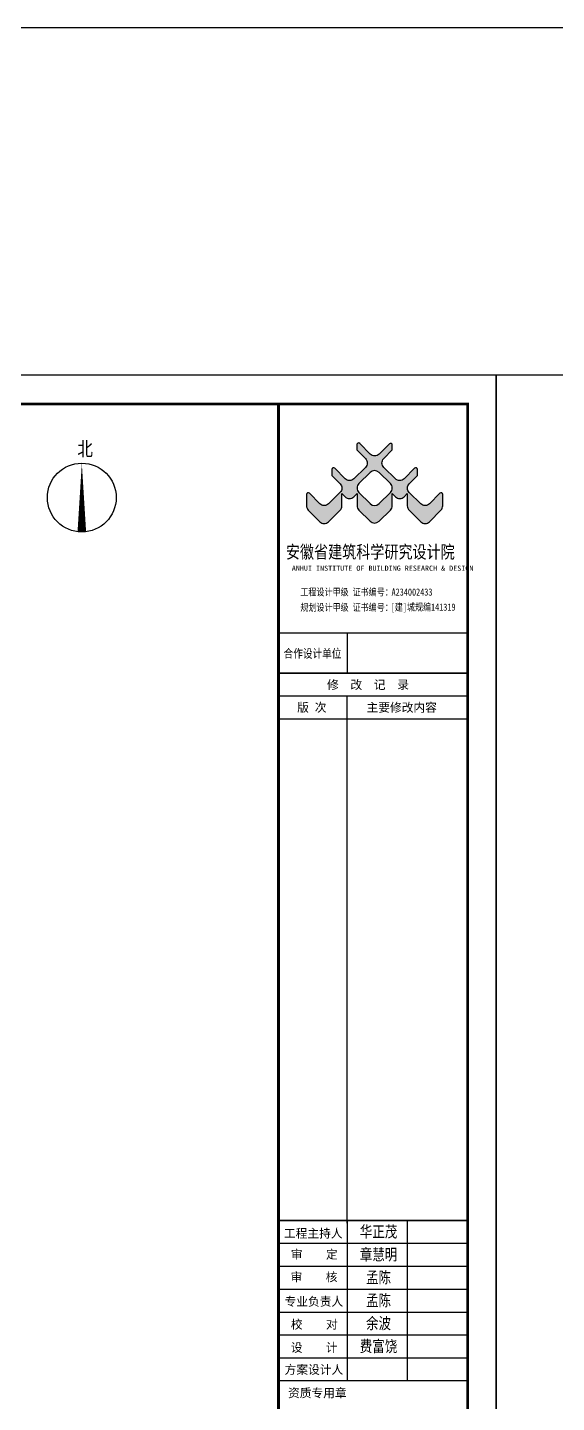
# Model space of a CAD drawing. Header units: millimetres. Extents: x -633009578 to 5705885, y -633235091 to 2571734.
# Drawn here: x 3180573 to 3235960, y 2109883 to 2253885 of the extents above; entities that cross this region are included whole.
import ezdxf
from ezdxf.enums import TextEntityAlignment as Align

# ---------------------------------------------------------------- set-up
doc = ezdxf.new("R2010")
doc.units = ezdxf.units.MM
doc.header["$LTSCALE"] = 1000
doc.header["$MEASUREMENT"] = 0
for name, color, linetype in [('3T_WOOD', 21, 'Continuous'), ('G-PLAN-N(指北针)', 3, 'Continuous'), ('PUB_TEXT', 7, 'Continuous'), ('设备-箱柜', 3, 'Continuous'), ('院图签、封面151013$0$PUB_TITLE', 153, 'Continuous'), ('院图签、封面151013$0$图签文字', 4, 'Continuous')]:
    doc.layers.add(name, color=color, linetype=linetype)
doc.styles.add('_TCH_DIM', font='simhei.ttf', dxfattribs={"width": 0.8, "bigfont": 'hztxt.shx'})
doc.styles.add('院图签、封面151013$0$-宋体', font='simhei.ttf', dxfattribs={"width": 0.8})

# ---------------------------------------------------------------- blocks, each defined once
blk = doc.blocks.new('建筑图框_A1')
at = {"layer": '院图签、封面151013$0$PUB_TITLE', "ltscale": 100}
h = blk.add_hatch(color=256, dxfattribs=at)
h.paths.add_polyline_path([(78824, 55788), (78460, 56157, 0.670794), (78361, 56117), (78361, 55904), (78647, 55614, -0.414214), (78645, 55306), (78246, 54913, -0.414214), (77938, 54915), (77577, 55281, 0.670794), (77478, 55240), (77478, 54846, 0.197036), (77540, 54694), (77938, 54290, 0.414214), (78245, 54288), (78650, 54687, 0.20079), (78715, 54842), (78715, 55268), (78821, 55161, 0.414214), (79128, 55159), (79240, 55268), (79240, 54850, 0.200112), (79304, 54696), (79701, 54303, 0.411512), (80008, 54303), (80405, 54696, 0.200112), (80469, 54850), (80469, 55268), (80581, 55159, 0.414214), (80888, 55161), (80994, 55268), (80994, 54842, 0.20079), (81059, 54687), (81464, 54288, 0.414214), (81771, 54290), (82169, 54694, 0.197036), (82231, 54846), (82231, 55240, 0.670794), (82132, 55281), (81771, 54915, -0.414214), (81463, 54913), (81064, 55306, -0.414214), (81062, 55614), (81348, 55904), (81348, 56117, 0.670794), (81249, 56157), (80885, 55788, -0.414214), (80577, 55786), (80175, 56182, -0.414214), (80172, 56490), (80471, 56793), (80471, 56967, 0.66557), (80372, 57008), (80009, 56650, -0.414214), (79701, 56652), (79337, 57021, 0.670794), (79238, 56981), (79238, 56793), (79537, 56490, -0.414214), (79534, 56182), (79132, 55786, -0.414214)])
h.paths.add_polyline_path([(79305, 55621), (79702, 56012, -0.409989), (80007, 56012), (80404, 55621, -0.417685), (80404, 55312), (80008, 54919, -0.411512), (79701, 54919), (79305, 55312, -0.417685)], flags=16)
at = {"layer": '院图签、封面151013$0$PUB_TITLE'}
for p, q in [((76500, 49000), (83100, 49000)), ((83100, 49000), (76500, 49000)), ((76500, 49000), (83100, 49000)), ((83100, 48200), (76500, 48200)), ((78900, 29801), (78900, 48199)), ((83100, 47400), (76500, 47400)), ((83100, 29900), (76500, 29900)), ((83100, 29900), (76500, 29900)), ((76500, 29900), (83100, 29900)), ((76500, 29900), (83100, 29900)), ((76500, 29900), (83100, 29900)), ((83100, 29900), (76500, 29900)), ((76500, 29900), (83100, 29900)), ((76500, 29900), (83100, 29900)), ((83100, 29900), (76500, 29900)), ((81000, 24301), (81000, 29900)), ((76500, 29100), (83100, 29100)), ((76500, 28300), (83100, 28300)), ((76500, 27500), (83100, 27500)), ((76500, 26700), (83100, 26700)), ((76500, 25900), (83100, 25900)), ((76500, 25100), (83100, 25100))]:
    blk.add_line(p, q, dxfattribs=at)
blk.add_lwpolyline([(0, 0), (84100, 0), (84100, 59400), (0, 59400)], close=True, dxfattribs=at)
at = {"layer": '院图签、封面151013$0$PUB_TITLE', "const_width": 100}
blk.add_lwpolyline([(2500, 1000), (83100, 1000), (83100, 58400), (2500, 58400)], close=True, dxfattribs=at)
at = {"layer": '院图签、封面151013$0$PUB_TITLE'}
for points, const_width in [([(76500, 1000), (76500, 58400)], 100), ([(76500, 50400), (83100, 50400)], 48), ([(78900, 49000), (78900, 50400)], 48), ([(76500, 49000), (83100, 49000)], 48), ([(76500, 29900), (83100, 29900)], 50), ([(76500, 29900), (83100, 29900)], 48), ([(76500, 29900), (83100, 29900)], 48), ([(76500, 29900), (83100, 29900)], 48), ([(76500, 29900), (83100, 29900)], 48), ([(76500, 29900), (83100, 29900)], 48), ([(76500, 29900), (83100, 29900)], 48), ([(76500, 29900), (83100, 29900)], 48), ([(76500, 29900), (83100, 29900)], 48), ([(83100, 29900), (76500, 29900)], 35.3), ([(83100, 29900), (76500, 29900)], 35.3), ([(78900, 24301), (78900, 29900)], 48), ([(76500, 24300), (83100, 24300)], 48)]:
    blk.add_lwpolyline(points, dxfattribs=dict(at, const_width=const_width))
for points in [[(80172, 56490), (80471, 56793), (80471, 56967, 0.66557), (80372, 57008), (80009, 56650, -0.414214), (79701, 56652), (79337, 57021, 0.670794), (79238, 56981), (79238, 56793), (79537, 56490, -0.414214), (79534, 56182), (79132, 55786, -0.414214), (78824, 55788), (78460, 56157, 0.670794), (78361, 56117), (78361, 55904), (78647, 55614, -0.414214), (78645, 55306), (78246, 54913, -0.414214), (77938, 54915), (77577, 55281, 0.670794), (77478, 55240), (77478, 54846, 0.197036), (77540, 54694), (77938, 54290, 0.414214), (78245, 54288), (78650, 54687, 0.20079), (78715, 54842), (78715, 55268), (78821, 55161, 0.414214), (79128, 55159), (79240, 55268), (79240, 54850, 0.200112), (79304, 54696), (79701, 54303, 0.411512), (80008, 54303), (80405, 54696, 0.200112), (80469, 54850), (80469, 55268), (80581, 55159, 0.414214), (80888, 55161), (80994, 55268), (80994, 54842, 0.20079), (81059, 54687), (81464, 54288, 0.414214), (81771, 54290), (82169, 54694, 0.197036), (82231, 54846), (82231, 55240, 0.670794), (82132, 55281), (81771, 54915, -0.414214), (81463, 54913), (81064, 55306, -0.414214), (81062, 55614), (81348, 55904), (81348, 56117, 0.670794), (81249, 56157), (80885, 55788, -0.414214), (80577, 55786), (80175, 56182, -0.414214)], [(80404, 55621), (80007, 56012, 0.409989), (79702, 56012), (79305, 55621, 0.417685), (79305, 55312), (79701, 54919, 0.411512), (80008, 54919), (80404, 55312, 0.417685)]]:
    blk.add_lwpolyline(points, format="xyb", close=True, dxfattribs=at)
at = {"layer": '院图签、封面151013$0$PUB_TITLE', "style": '院图签、封面151013$0$-宋体', "width": 0.8}
for s, height, p in [('安徽省建筑科学研究设计院', 450, (76757, 53010)), ('工程设计甲级 证书编号：', 250, (77264, 51709)), ('A234002433', 250, (80445, 51709)), ('规划设计甲级 证书编号：', 250, (77264, 51174)), ('[建]城规编141319', 250, (80416, 51182)), ('合作设计单位', 300, (76678, 49536))]:
    blk.add_text(s, height=height, dxfattribs=at).set_placement(p)
at = {"layer": '院图签、封面151013$0$PUB_TITLE', "ltscale": 100, "style": '院图签、封面151013$0$-宋体'}
blk.add_text('ANHUI INSTITUTE OF BUILDING RESEARCH & DESIGN', height=180, dxfattribs=at).set_placement((76964, 52576))
at = {"layer": '院图签、封面151013$0$PUB_TITLE', "style": '院图签、封面151013$0$-宋体'}
for s, p in [('修  改  记  录', (78192, 48446)), ('版 次', (77152, 47653)), ('主要修改内容', (79572, 47653)), ('工程主持人', (76689, 29294)), ('审    定', (76930, 28560)), ('审    核', (76921, 27769)), ('专业负责人', (76711, 26914)), ('校    对', (76930, 26115)), ('设    计', (76926, 25308)), ('方案设计人', (76712, 24538)), ('资质专用章', (76832, 23721))]:
    blk.add_text(s, height=300, dxfattribs=at).set_placement(p)
at = {"layer": '院图签、封面151013$0$图签文字', "color": 6, "style": '院图签、封面151013$0$-宋体'}
for tag, height, width, p in [('工程主持人', 400, 0.8, (79991, 29506)), ('审定', 400, 0.8, (79991, 28706)), ('审核', 400, 0.8, (79991, 27906)), ('专业负责人', 400, 0.8, (79991, 27106)), ('校对', 400, 0.8, (79991, 26306)), ('设计', 400, 0.8, (79991, 25506)), ('方案设计人', 400, 0.8, (79991, 24707)), ('工程编号', 300, 0.7, (81000, 8700)), ('版次', 300, 0.7, (78738, 3006)), ('日期', 300, 0.7, (82038, 3000)), ('图号', 200, 0.7, (82538, 2400)), ('比例', 300, 0.7, (78738, 2200)), ('图号_X施', 300, 0.7, (81538, 2200)), ('图号_总数', 200, 0.7, (82538, 2000))]:
    blk.add_attdef(tag, text='', height=height, dxfattribs=dict(at, width=width)).set_placement(p, align=Align.MIDDLE_CENTER)
at = {"layer": '院图签、封面151013$0$图签文字', "color": 6, "style": '院图签、封面151013$0$-宋体', "width": 0.7}
for tag, p in [('建设单位_001', (80936, 7446)), ('工程名称_001', (80934, 6045)), ('图名_001', (79743, 4060))]:
    blk.add_attdef(tag, p, '', height=300, dxfattribs=at)

msp = doc.modelspace()

# ---------------------------------------------------------------- linework, layer by layer
at = {"layer": '3T_WOOD', "elevation": 0}
msp.add_lwpolyline([(2974832.1, 2253885), (3772422.7, 2253885), (3772422.7, 1815059), (2974832.1, 1815059)], close=True, dxfattribs=at)
at = {"layer": 'G-PLAN-N(指北针)', "lineweight": 0}
msp.add_lwpolyline([(3186259.8, 2201057.6, 900, 0, 0), (3186259.8, 2208257.6, 0, 0, 0)], format="xyseb", dxfattribs=at)
at = {"layer": 'G-PLAN-N(指北针)'}
msp.add_circle((3186259.8, 2204657.6), 3600, dxfattribs=at)

# ---------------------------------------------------------------- block references
at = {"layer": '设备-箱柜'}
ref = msp.add_blockref('建筑图框_A1', (2977355.4, 2039260.2, 0), dxfattribs=dict(at, xscale=3, yscale=3))
ref.add_attrib('设计', '费富饶', dxfattribs={"layer": '院图签、封面151013$0$图签文字', "color": 6, "height": 1200, "style": '院图签、封面151013$0$-宋体', "width": 0.8}).set_placement((3217328.2, 2115778, 0), align=Align.MIDDLE_CENTER)
ref.add_attrib('校对', '余波', dxfattribs={"layer": '院图签、封面151013$0$图签文字', "color": 6, "height": 1200, "style": '院图签、封面151013$0$-宋体', "width": 0.8}).set_placement((3217328.2, 2118178, 0), align=Align.MIDDLE_CENTER)
ref.add_attrib('专业负责人', '孟陈', dxfattribs={"layer": '院图签、封面151013$0$图签文字', "color": 6, "height": 1200, "style": '院图签、封面151013$0$-宋体', "width": 0.8}).set_placement((3217328.2, 2120578, 0), align=Align.MIDDLE_CENTER)
ref.add_attrib('审核', '孟陈', dxfattribs={"layer": '院图签、封面151013$0$图签文字', "color": 6, "height": 1200, "style": '院图签、封面151013$0$-宋体', "width": 0.8}).set_placement((3217328.2, 2122978, 0), align=Align.MIDDLE_CENTER)
ref.add_attrib('审定', '章慧明', dxfattribs={"layer": '院图签、封面151013$0$图签文字', "color": 6, "height": 1200, "style": '院图签、封面151013$0$-宋体', "width": 0.8}).set_placement((3217328.2, 2125378, 0), align=Align.MIDDLE_CENTER)
ref.add_attrib('工程主持人', '华正茂', dxfattribs={"layer": '院图签、封面151013$0$图签文字', "color": 6, "height": 1200, "style": '院图签、封面151013$0$-宋体', "width": 0.8}).set_placement((3217328.2, 2127778, 0), align=Align.MIDDLE_CENTER)
at = {"layer": '设备-箱柜', "xscale": 3, "yscale": 3}
msp.add_blockref('建筑图框_A1', (3229655.4, 2039260.2, 0), dxfattribs=at)

# ---------------------------------------------------------------- texts
at = {"layer": 'PUB_TEXT', "style": '_TCH_DIM', "width": 0.8}
msp.add_text('北', height=1500, dxfattribs=at).set_placement((3185787.4, 2209007.6))

doc.saveas('drawing.dxf')
